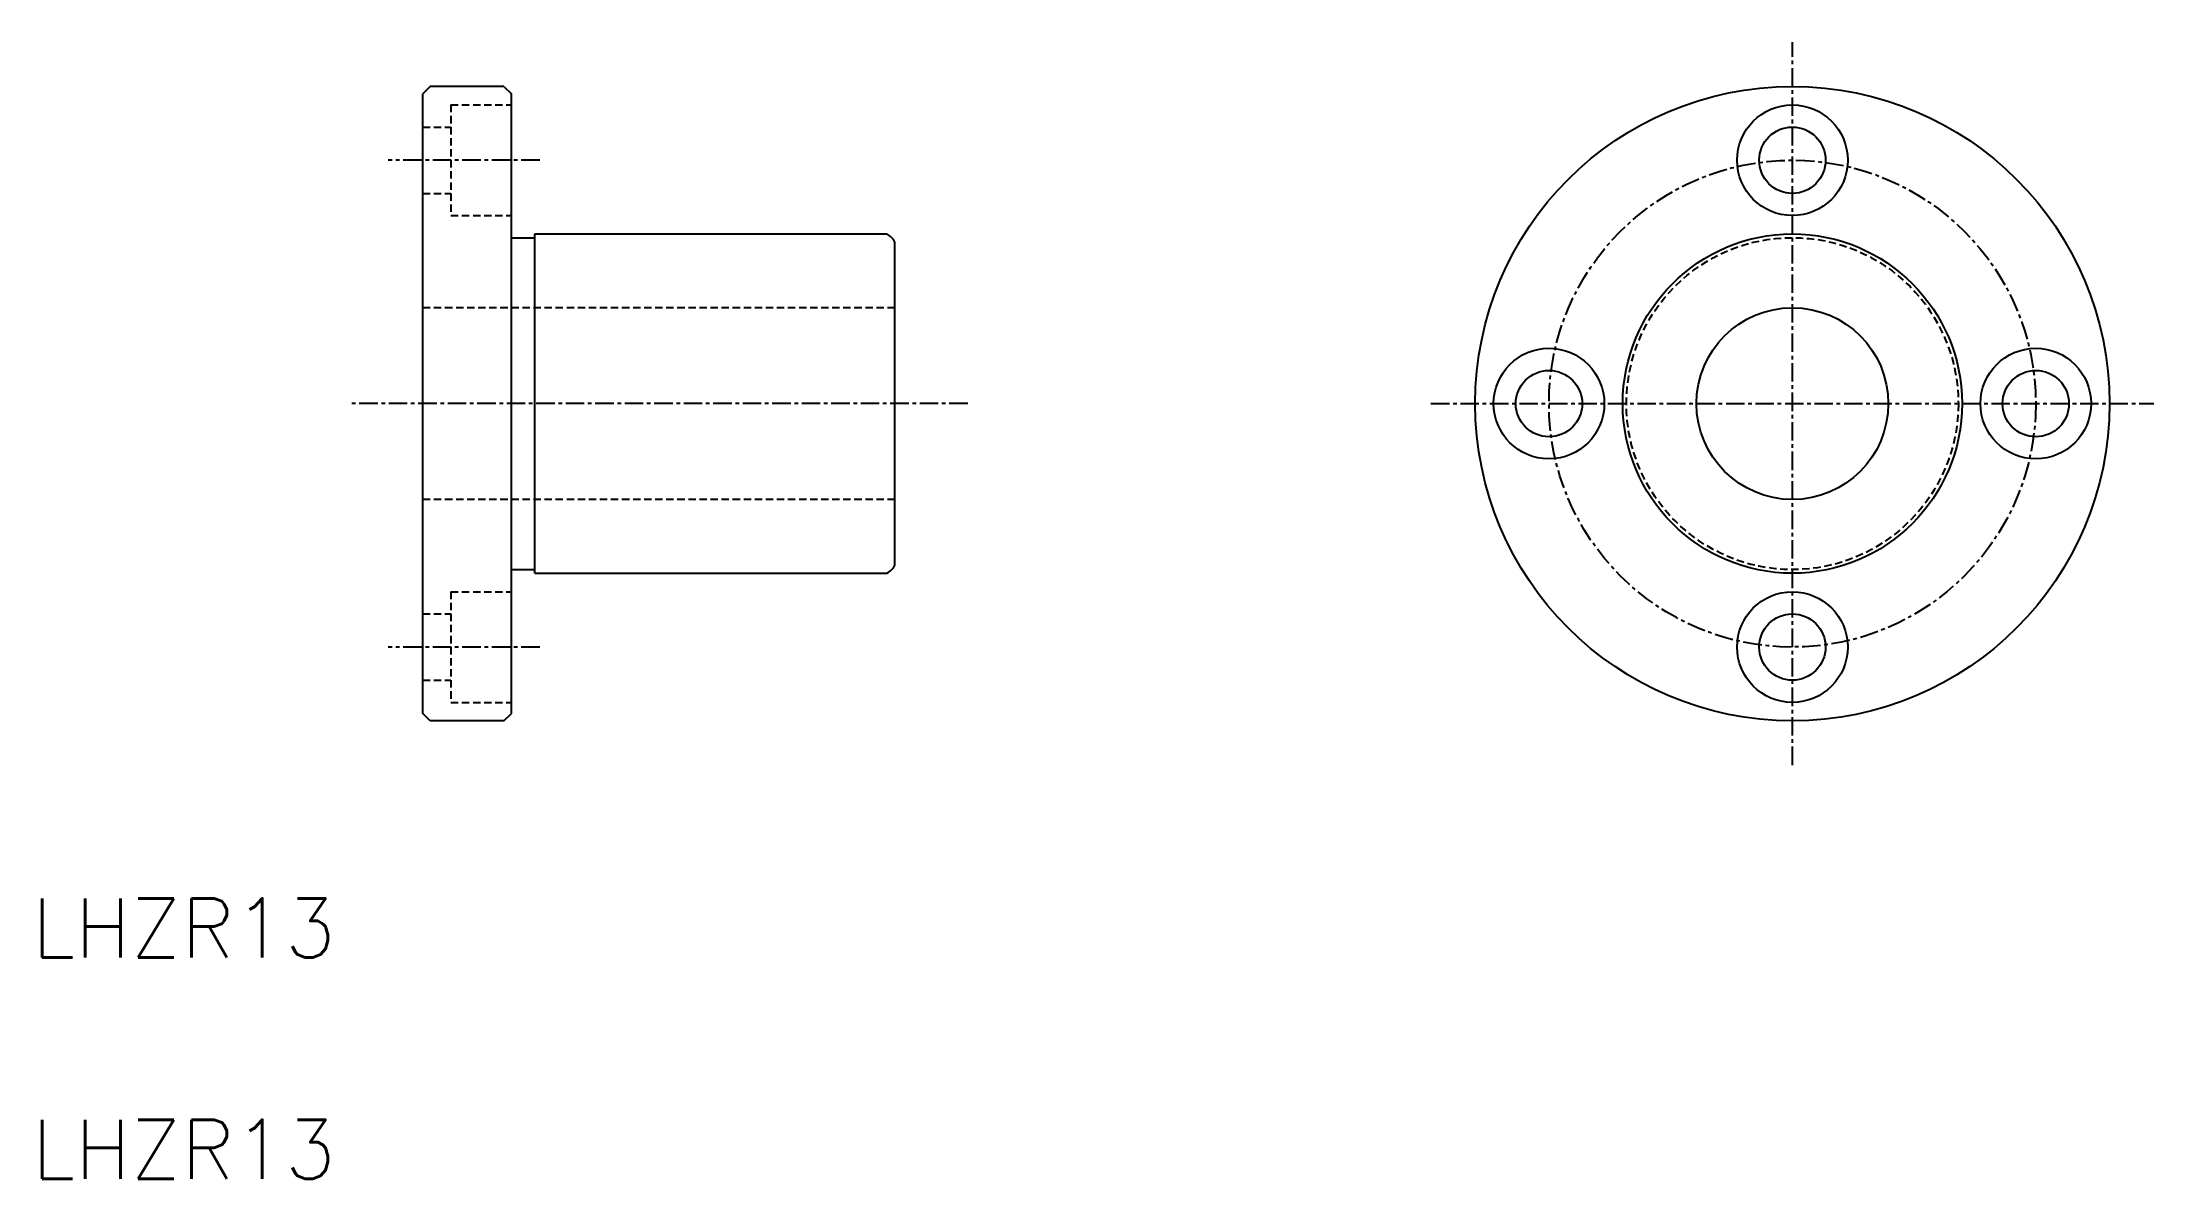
# Model space of a CAD drawing. Extents: x 213 to 356, y 131 to 208.
import ezdxf

# ---------------------------------------------------------------- set-up
doc = ezdxf.new("R2010")
doc.units = 0
doc.linetypes.add('CENTER', pattern=[2, 1.25, -0.25, 0.25, -0.25])
doc.linetypes.add('DASHED', pattern=[0.75, 0.5, -0.25])
doc.layers.get('0').update_dxf_attribs({"linetype": 'CONTINUOUS'})
doc.layers.add('CENTER', color=1, linetype='CENTER')
doc.styles.get("Standard").update_dxf_attribs({"font": 'txt.shx', "bigfont": 'bigfont.shx'})

msp = doc.modelspace()

# ---------------------------------------------------------------- linework, layer by layer
at = {"color": 7, "linetype": 'CONTINUOUS'}
for p, q in [((239.31, 205.41), (238.81, 204.91)), ((238.81, 162.91), (238.81, 204.91)), ((244.31, 205.41), (239.31, 205.41)), ((244.31, 205.41), (244.81, 204.91)), ((244.81, 162.91), (244.81, 204.91)), ((244.81, 195.16), (246.41, 195.16)), ((246.41, 195.41), (270.27, 195.41)), ((246.41, 172.41), (246.41, 195.41)), ((270.81, 172.95), (270.81, 194.86)), ((244.81, 172.66), (246.41, 172.66)), ((246.41, 172.41), (270.27, 172.41)), ((250.94, 172.41), (250.94, 172.41)), ((257.06, 172.41), (257.06, 172.41)), ((239.31, 162.41), (238.81, 162.91)), ((244.31, 162.41), (239.31, 162.41)), ((244.31, 162.41), (244.81, 162.91))]:
    msp.add_line(p, q, dxfattribs=at)
at = {"color": 3, "linetype": 'DASHED'}
for p, q in [((240.71, 204.16), (244.81, 204.16)), ((240.71, 204.16), (240.71, 196.66)), ((238.81, 202.66), (240.71, 202.66)), ((238.81, 198.16), (240.71, 198.16)), ((240.71, 196.66), (244.81, 196.66)), ((270.81, 190.41), (238.81, 190.41)), ((270.81, 177.41), (238.81, 177.41)), ((240.71, 171.16), (240.71, 163.66)), ((240.71, 171.16), (244.81, 171.16)), ((238.81, 169.66), (240.71, 169.66)), ((238.81, 165.16), (240.71, 165.16)), ((240.71, 163.66), (244.81, 163.66))]:
    msp.add_line(p, q, dxfattribs=at)
at = {"color": 7, "linetype": 'CONTINUOUS'}
for centre, radius in [((331.65, 183.91), 21.5), ((331.65, 200.41), 3.75), ((331.65, 200.41), 2.25), ((331.65, 183.91), 11.5), ((331.65, 183.91), 6.5), ((315.15, 183.91), 3.75), ((348.15, 183.91), 3.75), ((315.15, 183.91), 2.25), ((348.15, 183.91), 2.25), ((331.65, 167.41), 3.75), ((331.65, 167.41), 2.25)]:
    msp.add_circle(centre, radius, dxfattribs=at)
at = {"color": 3, "linetype": 'DASHED'}
msp.add_circle((331.65, 183.91), 11.25, dxfattribs=at)
at = {"color": 7, "linetype": 'CONTINUOUS'}
for centre, start, end in [((269.66, 194.26), 27.7958, 62.2042), ((269.66, 173.56), 297.7958, 332.2042)]:
    msp.add_arc(centre, 1.3, start, end, dxfattribs=at)
at = {"layer": 'CENTER', "color": 1, "linetype": 'CENTER'}
for p, q in [((331.65, 159.41), (331.65, 208.41)), ((246.73, 200.41), (236.47, 200.41)), ((275.75, 183.91), (233.91, 183.91)), ((307.15, 183.91), (356.15, 183.91)), ((246.73, 167.41), (236.47, 167.41))]:
    msp.add_line(p, q, dxfattribs=at)
msp.add_circle((331.65, 183.91), 16.5, dxfattribs=at)

# ---------------------------------------------------------------- texts
at = {"color": 7, "linetype": 'CONTINUOUS'}
for p in [(212.32, 146.37), (212.32, 131.37)]:
    msp.add_text('LHZR13', height=4, dxfattribs=at).set_placement(p)

doc.saveas('drawing.dxf')
